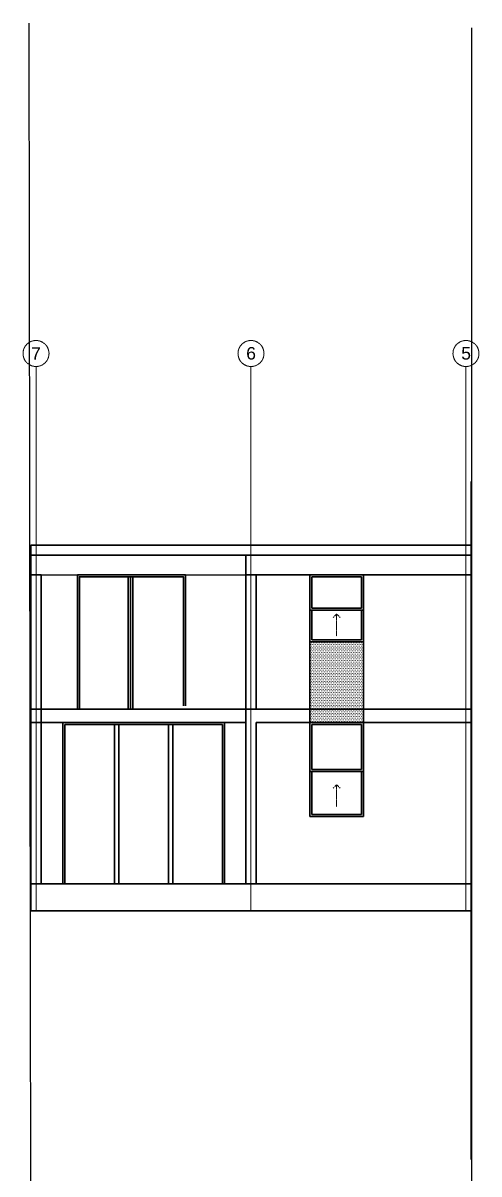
# Model space of a CAD drawing. Header units: millimetres. Extents: x -97637 to -42340, y -629302 to -310830.
# Drawn here: x -47034 to -46355, y -312543 to -310830 of the extents above; entities that cross this region are included whole.
import ezdxf

# ---------------------------------------------------------------- set-up
doc = ezdxf.new("R2010")
doc.units = ezdxf.units.MM
doc.linetypes.add('CENTER2', pattern=[1.125, 0.75, -0.125, 0.125, -0.125])
doc.linetypes.add('HIDDEN', pattern=[0.375, 0.25, -0.125])
for name, color, linetype, lineweight in [('A-ANNO-DIMS', 3, 'Continuous', 18), ('A-ANNO-SYMB', 3, 'Continuous', 18), ('A-ANNO-TEXT', 3, 'Continuous', 18), ('A-ELEV-MBE1', 7, 'Continuous', 35), ('A-ELEV-OVHD', 3, 'HIDDEN', 18), ('A-ELEV-PATT', 8, 'Continuous', 18)]:
    doc.layers.add(name, color=color, linetype=linetype, lineweight=lineweight)
doc.styles.add('E-ROMANS', font='romans.shx', dxfattribs={"width": 0.8})
doc.styles.get("Standard").update_dxf_attribs({"font": 'arial.ttf'})
doc.dimstyles.new('E-0050_TICK_18', dxfattribs={"dimscale": 0.001, "dimtxt": 90, "dimasz": 90, "dimexe": 45, "dimexo": 30, "dimgap": 45, "dimtad": 0, "dimzin": 0, "dimdsep": 46, "dimtxsty": 'E-ROMANS', "dimblk": 'OBLIQUE', "dimcen": 45, "dimclrd": 256, "dimclre": 256, "dimclrt": 256, "dimadec": 0, "dimazin": 0, "dimtfac": 1, "dimtmove": 1, "dimatfit": 3, "dimldrblk": 'OPEN90', "dimfxl": 1, "dimtfill": 1, "dimtolj": 1, "dimtzin": 0, "dimarcsym": 0})

# ---------------------------------------------------------------- blocks, each defined once
blk = doc.blocks.new('_Oblique')
at = {"color": 0, "linetype": 'ByBlock', "lineweight": -2}
blk.add_line((-0.5, -0.5), (0.5, 0.5), dxfattribs=at)
blk = doc.blocks.new('*D20')
at = {"layer": 'A-ANNO-DIMS', "lineweight": -2, "transparency": 16777216}
for p, q in [((-46694.3, -312151.2), (-46694.3, -312151.2)), ((-46694.3, -312151.2), (-46534.6, -312151.2)), ((-46374.3, -312151.2), (-46534.1, -312151.2)), ((-46374.3, -312151.2), (-46374.3, -312151.2))]:
    blk.add_line(p, q, dxfattribs=at)
at = {"layer": 'A-ANNO-DIMS', "lineweight": -2, "transparency": 16777216, "xscale": 0.09, "yscale": 0.09, "zscale": 0.09, "rotation": 180}
blk.add_blockref('_Oblique', (-46694.3, -312151.2), dxfattribs=at)
at = {"layer": 'A-ANNO-DIMS', "lineweight": -2, "transparency": 16777216, "xscale": 0.09, "yscale": 0.09, "zscale": 0.09}
blk.add_blockref('_Oblique', (-46374.3, -312151.2), dxfattribs=at)
at = {"layer": 'A-ANNO-DIMS', "transparency": 16777216, "insert": (-46534.3, -312151.2), "char_height": 0.09, "attachment_point": 5, "style": 'E-ROMANS', "bg_fill": 3, "box_fill_scale": 1.1, "bg_fill_color": 256, "bg_fill_true_color": 13158600, "bg_fill_transparency": 0}
blk.add_mtext('\\A1;320.00', dxfattribs=at)
blk = doc.blocks.new('_Open90')
at = {"color": 0, "linetype": 'ByBlock', "lineweight": -2}
for p, q in [((0, 0), (-1, 0)), ((-0.5, 0.5), (0, 0)), ((0, 0), (-0.5, -0.5))]:
    blk.add_line(p, q, dxfattribs=at)

msp = doc.modelspace()

# ---------------------------------------------------------------- hatches: boundary and pattern name
at = {"layer": 'A-ELEV-PATT'}
h = msp.add_hatch(dxfattribs=at)
h.set_pattern_fill('DOTS', color=256, scale=1.5, angle=180, style=0)
h.set_pattern_definition([(360, (-49441.1655, -338401.3612), (1.190625, 2.38125), [0, -2.38125])])
h.paths.add_polyline_path([(-46526.839, -311751.238), (-46606.839, -311751.238), (-46606.839, -311871.238), (-46526.839, -311871.238)])

# ---------------------------------------------------------------- linework, layer by layer
at = {"color": 240, "true_color": 0xed1f24}
msp.add_line((-47020.64, -313548.911), (-47024.344, -310830.451), dxfattribs=at)
at = {"color": 1}
for p, q in [((-46365.64, -313610.083), (-46365.64, -310837.65)), ((-46791.813, -311651.238), (-46952.759, -311651.238)), ((-46733.921, -311871.243), (-46974.575, -311871.243))]:
    msp.add_line(p, q, dxfattribs=at)
msp.add_line((-47006.839, -311651.238), (-46701.839, -311651.238))
at = {"layer": 'A-ANNO-SYMB', "linetype": 'CENTER2'}
for p, q in [((-47014.339, -312151.238), (-47014.339, -311341.542)), ((-46694.339, -312151.238), (-46694.339, -311341.542)), ((-46374.384, -312151.283), (-46374.339, -311341.542))]:
    msp.add_line(p, q, dxfattribs=at)
for centre in [(-47014.339, -311322.188), (-46694.339, -311322.188), (-46374.339, -311322.188)]:
    msp.add_circle(centre, 19.354, dxfattribs=at)
at = {"layer": 'A-ELEV-MBE1'}
for p, q in [((-46366.839, -311607.147), (-47021.839, -311607.147)), ((-47021.839, -311622.147), (-47021.839, -311607.147)), ((-46366.839, -311622.147), (-47021.839, -311622.147)), ((-47021.839, -311622.147), (-47021.839, -312151.238)), ((-46701.839, -311622.147), (-46701.839, -312111.238)), ((-46366.839, -311622.147), (-46366.839, -312111.238)), ((-47006.839, -311651.238), (-47021.839, -311651.238)), ((-47006.839, -311651.238), (-47006.839, -312111.238)), ((-46952.759, -311851.238), (-46952.759, -311651.238)), ((-46791.813, -311846.238), (-46791.813, -311651.238)), ((-46686.839, -311651.238), (-46701.839, -311651.238)), ((-46686.839, -311851.238), (-46686.834, -311651.238)), ((-46606.839, -311651.238), (-46686.834, -311651.238)), ((-46606.839, -311651.238), (-46606.839, -311871.238)), ((-46526.839, -311651.238), (-46606.839, -311651.238)), ((-46526.839, -311651.238), (-46526.839, -311871.238)), ((-46366.839, -311651.238), (-46526.839, -311651.238)), ((-46877.286, -311654.238), (-46877.286, -311851.238)), ((-46873.786, -311654.238), (-46873.786, -311851.238)), ((-46870.286, -311654.238), (-46870.286, -311851.238)), ((-46529.839, -311654.238), (-46603.839, -311654.238)), ((-46603.839, -311654.238), (-46603.839, -311701.238)), ((-46529.839, -311654.238), (-46529.839, -311701.238)), ((-46603.839, -311704.238), (-46603.839, -311748.238)), ((-46529.839, -311704.238), (-46529.839, -311748.238)), ((-46526.839, -311751.238), (-46606.839, -311751.238)), ((-46529.839, -311748.238), (-46603.839, -311748.238)), ((-46701.839, -311851.238), (-47021.839, -311851.238)), ((-46701.839, -311851.238), (-46366.839, -311851.238)), ((-47006.839, -311871.238), (-47021.839, -311871.238)), ((-47006.839, -311871.238), (-46701.839, -311871.238)), ((-46974.575, -311871.243), (-46974.575, -312111.238)), ((-46971.575, -311874.243), (-46971.575, -312111.238)), ((-46736.921, -311874.243), (-46971.575, -311874.243)), ((-46897.575, -311874.243), (-46897.575, -312111.238)), ((-46891.248, -311874.243), (-46891.248, -312111.238)), ((-46817.248, -311874.243), (-46817.248, -312111.238)), ((-46810.921, -311874.243), (-46810.921, -312111.238)), ((-46736.921, -311874.243), (-46736.921, -312111.238)), ((-46733.921, -312111.238), (-46733.921, -311871.243)), ((-46686.839, -311871.238), (-46686.839, -311891.238)), ((-46686.839, -311871.238), (-46366.839, -311871.238)), ((-46606.839, -311871.238), (-46606.839, -312011.238)), ((-46526.839, -311871.238), (-46606.839, -311871.238)), ((-46529.839, -311874.238), (-46603.839, -311874.238)), ((-46603.839, -311874.238), (-46603.839, -311941.238)), ((-46529.839, -311874.238), (-46529.839, -311941.238)), ((-46526.839, -311871.238), (-46526.839, -312011.238)), ((-46686.839, -311891.238), (-46686.839, -312111.238)), ((-46603.839, -311944.238), (-46603.839, -312008.238)), ((-46529.839, -311944.238), (-46529.839, -312008.238)), ((-46526.839, -312011.238), (-46606.839, -312011.238)), ((-46529.839, -312008.238), (-46603.839, -312008.238)), ((-46366.839, -312111.238), (-47021.839, -312111.238)), ((-46366.839, -312111.238), (-47021.839, -312111.238)), ((-46366.839, -312151.238), (-47021.839, -312151.238)), ((-46866.839, -312151.238), (-46787.248, -312151.238)), ((-46366.839, -312151.238), (-46366.839, -312171.238)), ((-46366.839, -312191.238), (-46366.839, -312211.238)), ((-46366.839, -312231.238), (-46366.839, -312251.238)), ((-46366.839, -312271.238), (-46366.839, -312291.238)), ((-46366.839, -312311.238), (-46366.839, -312331.238)), ((-46366.839, -312351.238), (-46366.839, -312371.238))]:
    msp.add_line(p, q, dxfattribs=at)
for points in [[(-47006.839, -311651.238), (-47021.839, -311651.238)], [(-46794.813, -311846.238), (-46794.813, -311654.238), (-46949.759, -311654.238), (-46949.759, -311851.238)], [(-46606.839, -311704.238), (-46526.839, -311704.238)], [(-46603.839, -311701.238), (-46529.839, -311701.238)], [(-46606.839, -311944.238), (-46526.839, -311944.238)], [(-46603.839, -311941.238), (-46529.839, -311941.238)]]:
    msp.add_lwpolyline(points, dxfattribs=at)
at = {"layer": 'A-ELEV-OVHD'}
for points in [[(-46571.839, -311714.747), (-46566.839, -311709.747)], [(-46566.839, -311742.796), (-46566.839, -311709.747)], [(-46561.839, -311714.747), (-46566.839, -311709.747)], [(-46571.839, -311968.699), (-46566.839, -311963.699)], [(-46566.839, -311996.749), (-46566.839, -311963.699)], [(-46561.839, -311968.699), (-46566.839, -311963.699)]]:
    msp.add_lwpolyline(points, dxfattribs=at)

# ---------------------------------------------------------------- texts
at = {"layer": 'A-ANNO-TEXT', "char_height": 18.60834, "attachment_point": 5}
for s, insert in [('{\\fArial|b0|i0|c0|p34;7}', (-47014.339, -311322.188)), ('{\\fArial|b0|i0|c0|p34;6}', (-46694.218, -311321.991)), ('{\\fArial|b0|i0|c0|p34;5}', (-46374.193, -311322.029))]:
    msp.add_mtext(s, dxfattribs=dict(at, insert=insert))

# ---------------------------------------------------------------- next in the draw order: dimensions: what is measured, and where the dimension line sits
at = {"layer": 'A-ANNO-DIMS'}
dim = msp.add_linear_dim(base=(-46374.339, -312151.238), p1=(-46694.339, -312151.238), p2=(-46374.339, -312151.238), dimstyle='E-0050_TICK_18', dxfattribs=at)
dim.commit()
dim.dimension.update_dxf_attribs({"geometry": '*D20', "text_midpoint": (-46534.339, -312151.238)})

# ---------------------------------------------------------------- next in the draw order: linework, layer by layer
at = {"color": 7, "true_color": 0xffffff}
msp.add_line((-46366.839, -312521.527), (-46366.839, -311512.742), dxfattribs=at)

doc.saveas('drawing.dxf')
